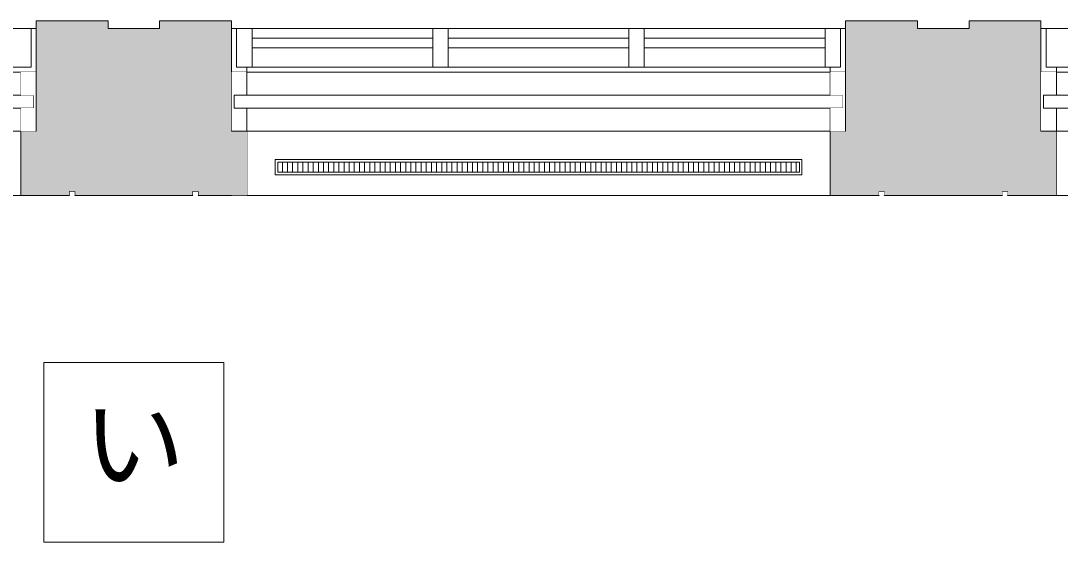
# Model space of a CAD drawing. Units: millimetres, scale not verified. Extents: x -35903 to 76097, y -53729 to 27871.
# Drawn here: x -4767 to -722, y 17080 to 19110 of the extents above; entities that cross this region are included whole.
import ezdxf
from ezdxf.enums import TextEntityAlignment as Align

# ---------------------------------------------------------------- set-up
doc = ezdxf.new("R2010")
doc.units = ezdxf.units.MM
doc.header["$LTSCALE"] = 200
for name, color, linetype, lineweight in [('0-1_躯体', 7, 'Continuous', 9), ('0-2_建具', 7, 'Continuous', 9), ('0-9_座席', 7, 'Continuous', 9)]:
    doc.layers.add(name, color=color, linetype=linetype, lineweight=lineweight)
doc.styles.add('ＭＳ Ｐゴシック', font='')
doc.styles.get('ＭＳ Ｐゴシック').set_extended_font_data('MS PGothic')

msp = doc.modelspace()

# ---------------------------------------------------------------- linework, layer by layer
at = {"layer": '0-1_躯体'}
for p, q in [((-4427.1, 19110.4), (-4707.1, 19110.4)), ((-4707.1, 19110.4), (-4707.1, 18910.4)), ((-4427.1, 19110.4), (-4427.1, 19080.4)), ((-4227.1, 19110.4), (-4227.1, 19080.4)), ((-4227.1, 19110.4), (-3947.1, 19110.4)), ((-3947.1, 18910.4), (-3947.1, 19110.4)), ((-1277.1, 19110.4), (-1557.1, 19110.4)), ((-1557.1, 19110.4), (-1557.1, 18910.4)), ((-1277.1, 19110.4), (-1277.1, 19080.4)), ((-1077.1, 19110.4), (-1077.1, 19080.4)), ((-1077.1, 19110.4), (-797.1, 19110.4)), ((-797.1, 18910.4), (-797.1, 19110.4)), ((-4227.1, 19080.4), (-4427.1, 19080.4)), ((-4427.1, 19080.4), (-4227.1, 19080.4)), ((-1077.1, 19080.4), (-1277.1, 19080.4)), ((-1277.1, 19080.4), (-1077.1, 19080.4)), ((-4557.1, 18445.4), (-4577.1, 18445.4)), ((-4577.1, 18445.4), (-4577.1, 18430.4)), ((-4557.1, 18445.4), (-4557.1, 18430.4)), ((-4077.1, 18445.4), (-4097.1, 18445.4)), ((-4097.1, 18445.4), (-4097.1, 18430.4)), ((-4077.1, 18445.4), (-4077.1, 18430.4)), ((-1407.1, 18445.4), (-1427.1, 18445.4)), ((-1427.1, 18445.4), (-1427.1, 18430.4)), ((-1407.1, 18445.4), (-1407.1, 18430.4)), ((-927.1, 18445.4), (-947.1, 18445.4)), ((-947.1, 18445.4), (-947.1, 18430.4)), ((-927.1, 18445.4), (-927.1, 18430.4)), ((-4097.1, 18430.4), (-4557.1, 18430.4)), ((-947.1, 18430.4), (-1407.1, 18430.4))]:
    msp.add_line(p, q, dxfattribs=at)
at = {"layer": '0-1_躯体', "color": 9}
for points in [[(-4427.1, 19110.4), (-4707.1, 19110.4), (-4427.1, 18910.4), (-4707.1, 18910.4)], [(-1277.1, 19110.4), (-1557.1, 19110.4), (-1277.1, 18910.4), (-1557.1, 18910.4)], [(-4227.1, 19080.4), (-4227.1, 18910.4), (-4427.1, 19080.4), (-4427.1, 18910.4)], [(-4427.1, 19080.4), (-4427.1, 18910.4), (-4227.1, 19080.4), (-4227.1, 18910.4)], [(-1077.1, 19080.4), (-1077.1, 18910.4), (-1277.1, 19080.4), (-1277.1, 18910.4)], [(-1277.1, 19080.4), (-1277.1, 18910.4), (-1077.1, 19080.4), (-1077.1, 18910.4)]]:
    msp.add_solid(points, dxfattribs=at)
at = {"layer": '0-2_建具'}
for p, q in [((-4742.4, 19080.4), (-7097.1, 19080.4)), ((-1592.4, 19080.4), (-3947.1, 19080.4)), ((-3164.2, 19080.4), (-3164.2, 18930.4)), ((-3104.2, 19080.4), (-3104.2, 18930.4)), ((-2400.9, 19080.4), (-2400.9, 18930.4)), ((-2340.9, 19080.4), (-2340.9, 18930.4)), ((1557.6, 19080.4), (-797.1, 19080.4)), ((-3867.2, 19042.9), (-3164.2, 19042.9)), ((-2400.9, 19042.9), (-3104.2, 19042.9)), ((-1637.2, 19042.9), (-2340.9, 19042.9)), ((-3867.2, 19005.4), (-3164.2, 19005.4)), ((-2400.9, 19005.4), (-3104.2, 19005.4)), ((-1637.2, 19005.4), (-2340.9, 19005.4)), ((-3777.1, 18570.4), (-1727.1, 18570.4)), ((-3777.1, 18570.4), (-3777.1, 18510.4)), ((-1727.1, 18570.4), (-1727.1, 18510.4)), ((-3749.2, 18560.4), (-3749.2, 18520.4)), ((-3729.2, 18560.4), (-3729.2, 18520.4)), ((-3709.2, 18560.4), (-3709.2, 18520.4)), ((-3689.2, 18560.4), (-3689.2, 18520.4)), ((-3669.2, 18560.4), (-3669.2, 18520.4)), ((-3649.2, 18560.4), (-3649.2, 18520.4)), ((-3629.2, 18560.4), (-3629.2, 18520.4)), ((-3609.2, 18560.4), (-3609.2, 18520.4)), ((-3589.2, 18560.4), (-3589.2, 18520.4)), ((-3569.2, 18560.4), (-3569.2, 18520.4)), ((-3549.2, 18560.4), (-3549.2, 18520.4)), ((-3529.2, 18560.4), (-3529.2, 18520.4)), ((-3509.2, 18560.4), (-3509.2, 18520.4)), ((-3489.2, 18560.4), (-3489.2, 18520.4)), ((-3469.2, 18560.4), (-3469.2, 18520.4)), ((-3449.2, 18560.4), (-3449.2, 18520.4)), ((-3429.2, 18560.4), (-3429.2, 18520.4)), ((-3409.2, 18560.4), (-3409.2, 18520.4)), ((-3389.2, 18560.4), (-3389.2, 18520.4)), ((-3369.2, 18560.4), (-3369.2, 18520.4)), ((-3349.2, 18560.4), (-3349.2, 18520.4)), ((-3329.2, 18560.4), (-3329.2, 18520.4)), ((-3309.2, 18560.4), (-3309.2, 18520.4)), ((-3289.2, 18560.4), (-3289.2, 18520.4)), ((-3269.2, 18560.4), (-3269.2, 18520.4)), ((-3249.2, 18560.4), (-3249.2, 18520.4)), ((-3229.2, 18560.4), (-3229.2, 18520.4)), ((-3209.2, 18560.4), (-3209.2, 18520.4)), ((-3189.2, 18560.4), (-3189.2, 18520.4)), ((-3169.2, 18560.4), (-3169.2, 18520.4)), ((-3149.2, 18560.4), (-3149.2, 18520.4)), ((-3129.2, 18560.4), (-3129.2, 18520.4)), ((-3109.2, 18560.4), (-3109.2, 18520.4)), ((-3089.2, 18560.4), (-3089.2, 18520.4)), ((-3069.2, 18560.4), (-3069.2, 18520.4)), ((-3049.2, 18560.4), (-3049.2, 18520.4)), ((-3029.2, 18560.4), (-3029.2, 18520.4)), ((-3009.2, 18560.4), (-3009.2, 18520.4)), ((-2989.2, 18560.4), (-2989.2, 18520.4)), ((-2969.2, 18560.4), (-2969.2, 18520.4)), ((-2949.2, 18560.4), (-2949.2, 18520.4)), ((-2929.2, 18560.4), (-2929.2, 18520.4)), ((-2909.2, 18560.4), (-2909.2, 18520.4)), ((-2889.2, 18560.4), (-2889.2, 18520.4)), ((-2869.2, 18560.4), (-2869.2, 18520.4)), ((-2849.2, 18560.4), (-2849.2, 18520.4)), ((-2829.2, 18560.4), (-2829.2, 18520.4)), ((-2809.2, 18560.4), (-2809.2, 18520.4)), ((-2789.2, 18560.4), (-2789.2, 18520.4)), ((-2769.2, 18560.4), (-2769.2, 18520.4)), ((-2749.2, 18560.4), (-2749.2, 18520.4)), ((-2729.2, 18560.4), (-2729.2, 18520.4)), ((-2709.2, 18560.4), (-2709.2, 18520.4)), ((-2689.2, 18560.4), (-2689.2, 18520.4)), ((-2669.2, 18560.4), (-2669.2, 18520.4)), ((-2649.2, 18560.4), (-2649.2, 18520.4)), ((-2629.2, 18560.4), (-2629.2, 18520.4)), ((-2609.2, 18560.4), (-2609.2, 18520.4)), ((-2589.2, 18560.4), (-2589.2, 18520.4)), ((-2569.2, 18560.4), (-2569.2, 18520.4)), ((-2549.2, 18560.4), (-2549.2, 18520.4)), ((-2529.2, 18560.4), (-2529.2, 18520.4)), ((-2509.2, 18560.4), (-2509.2, 18520.4)), ((-2489.2, 18560.4), (-2489.2, 18520.4)), ((-2469.2, 18560.4), (-2469.2, 18520.4)), ((-2449.2, 18560.4), (-2449.2, 18520.4)), ((-2429.2, 18560.4), (-2429.2, 18520.4)), ((-2409.2, 18560.4), (-2409.2, 18520.4)), ((-2389.2, 18560.4), (-2389.2, 18520.4)), ((-2369.2, 18560.4), (-2369.2, 18520.4)), ((-2349.2, 18560.4), (-2349.2, 18520.4)), ((-2329.2, 18560.4), (-2329.2, 18520.4)), ((-2309.2, 18560.4), (-2309.2, 18520.4)), ((-2289.2, 18560.4), (-2289.2, 18520.4)), ((-2269.2, 18560.4), (-2269.2, 18520.4)), ((-2249.2, 18560.4), (-2249.2, 18520.4)), ((-2229.2, 18560.4), (-2229.2, 18520.4)), ((-2209.2, 18560.4), (-2209.2, 18520.4)), ((-2189.2, 18560.4), (-2189.2, 18520.4)), ((-2169.2, 18560.4), (-2169.2, 18520.4)), ((-2149.2, 18560.4), (-2149.2, 18520.4)), ((-2129.2, 18560.4), (-2129.2, 18520.4)), ((-2109.2, 18560.4), (-2109.2, 18520.4)), ((-2089.2, 18560.4), (-2089.2, 18520.4)), ((-2069.2, 18560.4), (-2069.2, 18520.4)), ((-2049.2, 18560.4), (-2049.2, 18520.4)), ((-2029.2, 18560.4), (-2029.2, 18520.4)), ((-2009.2, 18560.4), (-2009.2, 18520.4)), ((-1989.2, 18560.4), (-1989.2, 18520.4)), ((-1969.2, 18560.4), (-1969.2, 18520.4)), ((-1949.2, 18560.4), (-1949.2, 18520.4)), ((-1929.2, 18560.4), (-1929.2, 18520.4)), ((-1909.2, 18560.4), (-1909.2, 18520.4)), ((-1889.2, 18560.4), (-1889.2, 18520.4)), ((-1869.2, 18560.4), (-1869.2, 18520.4)), ((-1849.2, 18560.4), (-1849.2, 18520.4)), ((-1829.2, 18560.4), (-1829.2, 18520.4)), ((-1809.2, 18560.4), (-1809.2, 18520.4)), ((-1789.2, 18560.4), (-1789.2, 18520.4)), ((-1769.2, 18560.4), (-1769.2, 18520.4)), ((-1749.2, 18560.4), (-1749.2, 18520.4)), ((-1737.1, 18560.4), (-1737.1, 18520.4)), ((-3777.1, 18510.4), (-1727.1, 18510.4)), ((-1737.1, 18520.4), (-3767.1, 18520.4))]:
    msp.add_line(p, q, dxfattribs=at)
msp.add_lwpolyline([(-1737.1, 18560.4), (-3767.1, 18560.4), (-3767.1, 18520.4)], dxfattribs=at)
at = {"layer": '0-9_座席'}
msp.add_lwpolyline([(-4677.1, 17080.4), (-3977.1, 17080.4), (-3977.1, 17780.4), (-4677.1, 17780.4)], close=True, dxfattribs=at)

# ---------------------------------------------------------------- texts
at = {"layer": '0-9_座席', "style": 'ＭＳ Ｐゴシック'}
msp.add_text('い', height=293.3, dxfattribs=at).set_placement((-4527.1, 17230.4), align=Align.BOTTOM_LEFT)

# ---------------------------------------------------------------- wipeouts: each hides what was drawn before it
for points in [[(-3887.1, 18770.4), (-3887.1, 18820.4), (-3937.1, 18820.4), (-3937.1, 18770.4)], [(-737.1, 18770.4), (-737.1, 18820.4), (-787.1, 18820.4), (-787.1, 18770.4)], [(-3887.1, 18430.4), (-3887.1, 18670.4), (-3947.1, 18670.4), (-3947.1, 18430.4)], [(-737.1, 18430.4), (-737.1, 18670.4), (-797.1, 18670.4), (-797.1, 18430.4)]]:
    msp.add_wipeout(points)

# ---------------------------------------------------------------- next in the draw order: linework, layer by layer
at = {"layer": '0-1_躯体'}
for p, q in [((-3947.1, 18680.4), (-3947.1, 18910.4)), ((-797.1, 18680.4), (-797.1, 18910.4))]:
    msp.add_line(p, q, dxfattribs=at)
at = {"layer": '0-1_躯体', "color": 9}
for points in [[(-3887.1, 18670.4), (-3887.1, 18770.4), (-3937.1, 18670.4), (-3937.1, 18770.4)], [(-737.1, 18670.4), (-737.1, 18770.4), (-787.1, 18670.4), (-787.1, 18770.4)]]:
    msp.add_solid(points, dxfattribs=at)

# ---------------------------------------------------------------- next in the draw order: wipeouts: each hides what was drawn before it
for points in [[(-3887.1, 18820.4), (-3887.1, 18910.4), (-3947.1, 18910.4), (-3947.1, 18820.4)], [(-737.1, 18820.4), (-737.1, 18910.4), (-797.1, 18910.4), (-797.1, 18820.4)], [(-3887.1, 18670.4), (-3887.1, 18770.4), (-3937.1, 18770.4), (-3937.1, 18670.4)], [(-737.1, 18670.4), (-737.1, 18770.4), (-787.1, 18770.4), (-787.1, 18670.4)]]:
    msp.add_wipeout(points)

# ---------------------------------------------------------------- next in the draw order: linework, layer by layer
at = {"layer": '0-1_躯体'}
for p, q in [((-3947.1, 19110.4), (-3947.1, 18910.4)), ((-797.1, 19110.4), (-797.1, 18910.4))]:
    msp.add_line(p, q, dxfattribs=at)
at = {"layer": '0-1_躯体', "color": 9}
for points in [[(-4227.1, 19110.4), (-3947.1, 19110.4), (-4227.1, 18910.4), (-3947.1, 18910.4)], [(-1077.1, 19110.4), (-797.1, 19110.4), (-1077.1, 18910.4), (-797.1, 18910.4)]]:
    msp.add_solid(points, dxfattribs=at)

# ---------------------------------------------------------------- next in the draw order: wipeouts: each hides what was drawn before it
for points in [[(-3937.1, 18820.4), (-3947.1, 18820.4), (-3947.1, 18670.4), (-3937.1, 18670.4)], [(-787.1, 18820.4), (-797.1, 18820.4), (-797.1, 18670.4), (-787.1, 18670.4)]]:
    msp.add_wipeout(points)

# ---------------------------------------------------------------- next in the draw order: linework, layer by layer
for points in [[(-3887.1, 18430.4), (-4767.1, 18430.4), (-3887.1, 18910.4), (-4767.1, 18910.4)], [(-737.1, 18430.4), (-1617.1, 18430.4), (-737.1, 18910.4), (-1617.1, 18910.4)]]:
    msp.add_solid(points, dxfattribs=at)

# ---------------------------------------------------------------- next in the draw order: wipeouts: each hides what was drawn before it
for points in [[(-4767.1, 18430.4), (-4707.3, 18430.4), (-4707.3, 18910.4), (-4767.1, 18910.4)], [(-3887.1, 18430.4), (-3946.9, 18430.4), (-3946.9, 18910.4), (-3887.1, 18910.4)], [(-1617.1, 18430.4), (-1557.3, 18430.4), (-1557.3, 18910.4), (-1617.1, 18910.4)], [(-737.1, 18430.4), (-796.9, 18430.4), (-796.9, 18910.4), (-737.1, 18910.4)], [(-4577.1, 18430.4), (-4577.1, 18445.4), (-4557.1, 18445.4), (-4557.1, 18430.4)], [(-4097.1, 18430.4), (-4097.1, 18445.4), (-4077.1, 18445.4), (-4077.1, 18430.4)], [(-1427.1, 18430.4), (-1427.1, 18445.4), (-1407.1, 18445.4), (-1407.1, 18430.4)], [(-947.1, 18430.4), (-947.1, 18445.4), (-927.1, 18445.4), (-927.1, 18430.4)]]:
    msp.add_wipeout(points)

# ---------------------------------------------------------------- next in the draw order: linework, layer by layer
at = {"layer": '0-1_躯体'}
for p, q in [((-4767.1, 18680.4), (-4767.1, 18430.4)), ((-3887.1, 18680.4), (-3887.1, 18430.4)), ((-1617.1, 18680.4), (-1617.1, 18430.4)), ((-737.1, 18680.4), (-737.1, 18430.4)), ((-7227.1, 18430.4), (-4577.1, 18430.4)), ((-1427.1, 18430.4), (-4077.1, 18430.4))]:
    msp.add_line(p, q, dxfattribs=at)
for points in [[(-4767.1, 18680.4), (-4707.1, 18680.4), (-4707.1, 18910.4)], [(-3887.1, 18680.4), (-3947.1, 18680.4), (-3947.1, 18910.4)], [(-1617.1, 18680.4), (-1557.1, 18680.4), (-1557.1, 18910.4)], [(-737.1, 18680.4), (-797.1, 18680.4), (-797.1, 18910.4)]]:
    msp.add_lwpolyline(points, dxfattribs=at)
at = {"layer": '0-1_躯体', "color": 9}
for points in [[(-4767.1, 18430.4), (-4707.3, 18430.4), (-4767.1, 18680.4), (-4707.3, 18680.4)], [(-3887.1, 18430.4), (-3946.9, 18430.4), (-3887.1, 18680.4), (-3946.9, 18680.4)], [(-1617.1, 18430.4), (-1557.3, 18430.4), (-1617.1, 18680.4), (-1557.3, 18680.4)], [(-737.1, 18430.4), (-796.9, 18430.4), (-737.1, 18680.4), (-796.9, 18680.4)]]:
    msp.add_solid(points, dxfattribs=at)
at = {"layer": '0-2_建具'}
for p, q in [((-4727.2, 19080.4), (-4727.2, 18930.4)), ((-3947.1, 18910.4), (-3947.1, 19080.4)), ((-3927.2, 19080.4), (-3927.2, 18930.4)), ((-3867.2, 19080.4), (-3867.2, 18930.4)), ((-1637.2, 19080.4), (-1637.2, 18930.4)), ((-1577.2, 19080.4), (-1577.2, 18930.4)), ((-797.1, 18910.4), (-797.1, 19080.4)), ((-777.2, 19080.4), (-777.2, 18930.4)), ((-7077.2, 18930.4), (-4727.2, 18930.4)), ((-4707.3, 18910.4), (-7077.2, 18910.4)), ((-3947.1, 18910.4), (-3887.1, 18910.4)), ((-3927.2, 18930.4), (-1577.2, 18930.4)), ((-1557.3, 18910.4), (-3927.2, 18910.4)), ((-3887.1, 18930.4), (-3887.1, 18910.4)), ((-1617.2, 18910.4), (-1617.2, 18930.4)), ((-797.1, 18910.4), (-737.1, 18910.4)), ((-777.2, 18930.4), (1572.8, 18930.4)), ((1592.7, 18910.4), (-777.2, 18910.4)), ((-737.1, 18930.4), (-737.1, 18910.4)), ((-4707.1, 18680.4), (-7097.1, 18680.4))]:
    msp.add_line(p, q, dxfattribs=at)
at = {"layer": '0-2_建具', "color": 9}
for points in [[(-3887.1, 18430.4), (-3887.1, 18670.4), (-3947.1, 18430.4), (-3947.1, 18670.4)], [(-3887.1, 18430.4), (-3887.1, 18670.4), (-3947.1, 18430.4), (-3947.1, 18670.4)], [(-737.1, 18430.4), (-737.1, 18670.4), (-797.1, 18430.4), (-797.1, 18670.4)], [(-737.1, 18430.4), (-737.1, 18670.4), (-797.1, 18430.4), (-797.1, 18670.4)]]:
    msp.add_solid(points, dxfattribs=at)

# ---------------------------------------------------------------- next in the draw order: wipeouts: each hides what was drawn before it
for points in [[(-4767.1, 18770.4), (-4717.1, 18770.4), (-4717.1, 18820.4), (-4767.1, 18820.4)], [(-3887.1, 18770.4), (-3887.1, 18820.4), (-3937.1, 18820.4), (-3937.1, 18770.4)], [(-1617.1, 18770.4), (-1567.1, 18770.4), (-1567.1, 18820.4), (-1617.1, 18820.4)], [(-737.1, 18770.4), (-737.1, 18820.4), (-787.1, 18820.4), (-787.1, 18770.4)], [(-3887.1, 18430.4), (-3887.1, 18670.4), (-3947.1, 18670.4), (-3947.1, 18430.4)], [(-737.1, 18430.4), (-737.1, 18670.4), (-797.1, 18670.4), (-797.1, 18430.4)]]:
    msp.add_wipeout(points)

# ---------------------------------------------------------------- next in the draw order: linework, layer by layer
at = {"layer": '0-1_躯体'}
msp.add_line((-927.1, 18430.4), (1722.9, 18430.4), dxfattribs=at)
at = {"layer": '0-2_建具'}
for points in [[(-4767.1, 18680.4), (-4767.1, 18770.4), (-4717.1, 18770.4), (-4717.1, 18820.4), (-4767.1, 18820.4), (-4767.1, 18910.4)], [(-1617.1, 18680.4), (-1617.1, 18770.4), (-1567.1, 18770.4), (-1567.1, 18820.4), (-1617.1, 18820.4), (-1617.1, 18910.4)]]:
    msp.add_lwpolyline(points, dxfattribs=at)

# ---------------------------------------------------------------- next in the draw order: wipeouts: each hides what was drawn before it
for points in [[(-3887.1, 18670.4), (-3887.1, 18680.4), (-3947.1, 18680.4), (-3947.1, 18670.4)], [(-737.1, 18670.4), (-737.1, 18680.4), (-797.1, 18680.4), (-797.1, 18670.4)]]:
    msp.add_wipeout(points)

# ---------------------------------------------------------------- next in the draw order: linework, layer by layer
for p, q in [((-3947.1, 18910.4), (-3947.1, 18680.4)), ((-797.1, 18910.4), (-797.1, 18680.4))]:
    msp.add_line(p, q, dxfattribs=at)

# ---------------------------------------------------------------- next in the draw order: wipeouts: each hides what was drawn before it
for points in [[(-4767.1, 18820.4), (-4707.3, 18820.4), (-4707.3, 18910.4), (-4767.1, 18910.4)], [(-1617.1, 18820.4), (-1557.3, 18820.4), (-1557.3, 18910.4), (-1617.1, 18910.4)], [(-4707.1, 18680.4), (-4707.1, 18770.4), (-4767.1, 18770.4), (-4767.1, 18680.4)]]:
    msp.add_wipeout(points)

# ---------------------------------------------------------------- next in the draw order: linework, layer by layer
for p, q in [((-4767.1, 18820.4), (-7037.1, 18820.4)), ((-4767.1, 18770.4), (-7037.1, 18770.4))]:
    msp.add_line(p, q, dxfattribs=at)

# ---------------------------------------------------------------- next in the draw order: wipeouts: each hides what was drawn before it
for points in [[(-3887.1, 18820.4), (-3887.1, 18910.4), (-3947.1, 18910.4), (-3947.1, 18820.4)], [(-737.1, 18820.4), (-737.1, 18910.4), (-797.1, 18910.4), (-797.1, 18820.4)], [(-4717.1, 18770.4), (-4707.3, 18770.4), (-4707.3, 18820.4), (-4717.1, 18820.4)], [(-3887.1, 18680.4), (-3887.1, 18770.4), (-3937.1, 18770.4), (-3937.1, 18680.4)], [(-737.1, 18680.4), (-737.1, 18770.4), (-787.1, 18770.4), (-787.1, 18680.4)]]:
    msp.add_wipeout(points)

# ---------------------------------------------------------------- next in the draw order: linework, layer by layer
for p, q in [((-1617.1, 18820.4), (-3887.1, 18820.4)), ((1532.9, 18820.4), (-737.1, 18820.4)), ((1532.9, 18770.4), (-737.1, 18770.4))]:
    msp.add_line(p, q, dxfattribs=at)
msp.add_lwpolyline([(-4742.4, 19080.4), (-4707.1, 19080.4), (-4707.1, 18680.4)], dxfattribs=at)

# ---------------------------------------------------------------- next in the draw order: wipeouts: each hides what was drawn before it
for points in [[(-3937.1, 18680.4), (-3937.1, 18820.4), (-3947.1, 18820.4), (-3947.1, 18680.4)], [(-787.1, 18680.4), (-787.1, 18820.4), (-797.1, 18820.4), (-797.1, 18680.4)]]:
    msp.add_wipeout(points)

# ---------------------------------------------------------------- next in the draw order: linework, layer by layer
for p, q in [((-1557.1, 18680.4), (-3947.1, 18680.4)), ((1592.9, 18680.4), (-797.1, 18680.4))]:
    msp.add_line(p, q, dxfattribs=at)
for points in [[(-3887.1, 18680.4), (-3887.1, 18770.4), (-3937.1, 18770.4), (-3937.1, 18820.4), (-3887.1, 18820.4), (-3887.1, 18910.4)], [(-737.1, 18680.4), (-737.1, 18770.4), (-787.1, 18770.4), (-787.1, 18820.4), (-737.1, 18820.4), (-737.1, 18910.4)]]:
    msp.add_lwpolyline(points, dxfattribs=at)
at = {"layer": '0-2_建具', "color": 9}
for points in [[(-3947.1, 18680.4), (-3887.1, 18680.4), (-3947.1, 18430.4), (-3887.1, 18430.4)], [(-797.1, 18680.4), (-737.1, 18680.4), (-797.1, 18430.4), (-737.1, 18430.4)]]:
    msp.add_solid(points, dxfattribs=at)

# ---------------------------------------------------------------- next in the draw order: wipeouts: each hides what was drawn before it
msp.add_wipeout([(-1557.1, 18680.4), (-1557.1, 18770.4), (-1617.1, 18770.4), (-1617.1, 18680.4)])

# ---------------------------------------------------------------- next in the draw order: linework, layer by layer
at = {"layer": '0-2_建具'}
msp.add_line((-1617.1, 18770.4), (-3887.1, 18770.4), dxfattribs=at)

# ---------------------------------------------------------------- next in the draw order: wipeouts: each hides what was drawn before it
msp.add_wipeout([(-1567.1, 18770.4), (-1557.3, 18770.4), (-1557.3, 18820.4), (-1567.1, 18820.4)])

# ---------------------------------------------------------------- next in the draw order: linework, layer by layer
msp.add_lwpolyline([(-1592.4, 19080.4), (-1557.1, 19080.4), (-1557.1, 18680.4)], dxfattribs=at)

doc.saveas('drawing.dxf')
